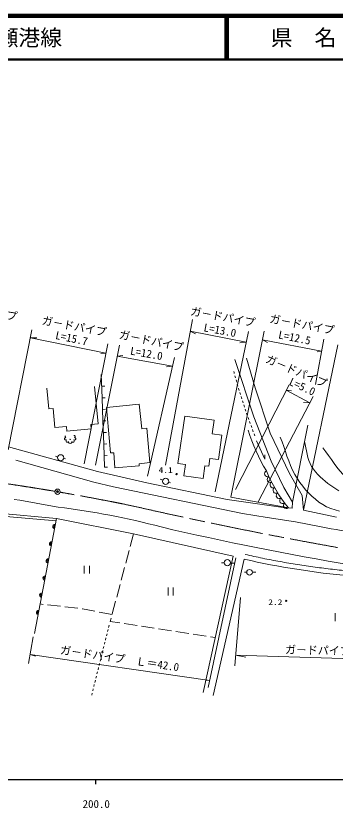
# Model space of a CAD drawing. Units: millimetres, scale not verified. Extents: x 40000 to 680000, y 20000 to 380000.
# Drawn here: x 249751 to 322858, y 198499 to 380000 of the extents above; entities that cross this region are included whole.
import ezdxf
from ezdxf.enums import TextEntityAlignment as Align

# ---------------------------------------------------------------- set-up
doc = ezdxf.new("R2010")
doc.units = ezdxf.units.MM
doc.header["$LTSCALE"] = 1000
doc.header["$PDMODE"] = 32
doc.header["$PDSIZE"] = 500
doc.linetypes.add('CHAIN', pattern=[18.5, 12, -1.5, 3.5, -1.5])
for name, color, linetype, lineweight in [('M-BGD', 7, 'Continuous', 13), ('M-BMK', 2, 'CHAIN', 13), ('M-TTL', 2, 'Continuous', 140), ('M-TTL-BAND', 7, 'Continuous', 25), ('M-TTL-LINE', 7, 'Continuous', 50), ('M-TTL-TXT', 7, 'Continuous', 13), ('M-WORK', 1, 'Continuous', 13)]:
    doc.layers.add(name, color=color, linetype=linetype, lineweight=lineweight)
doc.styles.add('ＭＳ ゴシック', font='')
doc.styles.get('ＭＳ ゴシック').set_extended_font_data('MS Gothic')

msp = doc.modelspace()

# ---------------------------------------------------------------- linework, layer by layer
at = {"layer": 'M-BGD'}
msp.add_circle((259295, 270984), 600, dxfattribs=at)
msp.add_point((259295, 270984), dxfattribs=at)
at = {"layer": 'M-BMK'}
for centre, radius, start, end in [((175156, -221976), 500081, 80.38274, 83.86595), ((175156, -221976), 500081, 78.3235, 80.24527), ((496458, 1231184), 988247, 257.13174, 259.9135)]:
    msp.add_arc(centre, radius, start, end, dxfattribs=at)
at = {"layer": 'M-TTL'}
msp.add_line((680000, 380000), (40000, 380000), dxfattribs=at)
at = {"layer": 'M-TTL-BAND'}
for p, q in [((579000, 205000), (58000, 205000)), ((268000, 205000), (268000, 204000))]:
    msp.add_line(p, q, dxfattribs=at)
at = {"layer": 'M-TTL-LINE'}
for p, q in [((297750, 380000), (297750, 370000)), ((298250, 380000), (298250, 370000)), ((40000, 370000), (680000, 370000))]:
    msp.add_line(p, q, dxfattribs=at)
at = {"layer": 'M-WORK'}
for p, q in [((290186, 310467), (283997, 277048)), ((253447, 308075), (247996, 280582)), ((289689, 307785), (290890, 307121)), ((302484, 305218), (289689, 307785)), ((303000, 307700), (295355, 270932)), ((306616, 307746), (298957, 269769)), ((253079, 306215), (254543, 306204)), ((253079, 306215), (270388, 302724)), ((302484, 305218), (301054, 305115)), ((306220, 305783), (307378, 305197)), ((319751, 303157), (306220, 305783)), ((320259, 305911), (318344, 295539)), ((270815, 304882), (265364, 277389)), ((273463, 304570), (268012, 277077)), ((315592, 266769), (323461, 304647)), ((319751, 303157), (318704, 303068)), ((270388, 302724), (269191, 302623)), ((272961, 302037), (274239, 302182)), ((272961, 302037), (285631, 299780)), ((286080, 301766), (279928, 274585)), ((304510, 294766), (302541, 301582)), ((285631, 299780), (284249, 299629)), ((299865, 301279), (304257, 288152)), ((269319, 297802), (269502, 292500)), ((256875, 294719), (257317, 289973)), ((267790, 295095), (268587, 286531)), ((269410, 295151), (270110, 295175)), ((312320, 295505), (300051, 271515)), ((307993, 284416), (304510, 294766)), ((311666, 294227), (317046, 291330)), ((311666, 294227), (312866, 294122)), ((269502, 292500), (270201, 292524)), ((269502, 292500), (269685, 287198)), ((305257, 268675), (317817, 292811)), ((278009, 291048), (270480, 290317)), ((278568, 285413), (278009, 291048)), ((317046, 291330), (315596, 291428)), ((258289, 290063), (257317, 289973)), ((258289, 290063), (258693, 285714)), ((269593, 289849), (270293, 289873)), ((270480, 290317), (271384, 279907)), ((269685, 287198), (270384, 287222)), ((269685, 287198), (269867, 281896)), ((288421, 288311), (286855, 277435)), ((288421, 288311), (295150, 287397)), ((294725, 284271), (295150, 287397)), ((304257, 288152), (308195, 278003)), ((261344, 285961), (258693, 285714)), ((261344, 285961), (261447, 284854)), ((266996, 285370), (261447, 284854)), ((268587, 286531), (266902, 286375)), ((266902, 286375), (266996, 285370)), ((279772, 285542), (278568, 285413)), ((280461, 277670), (279772, 285542)), ((316589, 286204), (313093, 268612)), ((269776, 284547), (270476, 284571)), ((294725, 284271), (296942, 283970)), ((296176, 278338), (296942, 283970)), ((312386, 275125), (307993, 284416)), ((269867, 281896), (270567, 281920)), ((269867, 281896), (270050, 276594)), ((268410, 275630), (248062, 281285)), ((271384, 279907), (272158, 279907)), ((272158, 279907), (272416, 276422)), ((249751, 278221), (267618, 273176)), ((259317, 278924), (258861, 279109)), ((261095, 278493), (260687, 278565)), ((269959, 279245), (270658, 279269)), ((293905, 276812), (294150, 278613)), ((294150, 278613), (296176, 278338)), ((308195, 278003), (311124, 271945)), ((270050, 276594), (270750, 276618)), ((272416, 276422), (278009, 276895)), ((278009, 277412), (280461, 277670)), ((278009, 276895), (278009, 277412)), ((286855, 277435), (288556, 277204)), ((288204, 274615), (288556, 277204)), ((292635, 274013), (293031, 276931)), ((293031, 276931), (293905, 276812)), ((279719, 273005), (268410, 275630)), ((286447, 275139), (286659, 274927)), ((286447, 274927), (286659, 275139)), ((288204, 274615), (292635, 274013)), ((315314, 270127), (312386, 275125)), ((267618, 273176), (272137, 272073)), ((298148, 269218), (279719, 273005)), ((283407, 273600), (282797, 273893)), ((285197, 272998), (284737, 273114)), ((272137, 272073), (301618, 266029)), ((311124, 271945), (313093, 268612)), ((311528, 267300), (298148, 269218)), ((312153, 267264), (298957, 269769)), ((315592, 266769), (315314, 270127)), ((312992, 267199), (311528, 267300)), ((313093, 268612), (312992, 267199)), ((240895, 265891), (258984, 264284)), ((240949, 266488), (259037, 264882)), ((301618, 266029), (307293, 265083)), ((307293, 265083), (313757, 264085)), ((323140, 265128), (315592, 266769)), ((254029, 238488), (259037, 264882)), ((313757, 264085), (319643, 262929)), ((276691, 261351), (275922, 258451)), ((275666, 257485), (274898, 254585)), ((300104, 255863), (293799, 226114)), ((302045, 255536), (294907, 224270)), ((296817, 254710), (297455, 254710)), ((298862, 254624), (299826, 254624)), ((265419, 254032), (265419, 252219)), ((266593, 254032), (266593, 252219)), ((274642, 253618), (273873, 250718)), ((302110, 252535), (302619, 252535)), ((303907, 252535), (304663, 252535)), ((273617, 249752), (272848, 246852)), ((284627, 249052), (284627, 247239)), ((285801, 249052), (285801, 247239)), ((255972, 245188), (255235, 245272)), ((259947, 244738), (256966, 245076)), ((272592, 245885), (271824, 242985)), ((299885, 231134), (301158, 246726)), ((311567, 246090), (311779, 245878)), ((311567, 245878), (311779, 246090)), ((263921, 244287), (260940, 244625)), ((264983, 244166), (264915, 244174)), ((267862, 243612), (264983, 244166)), ((271789, 242856), (268844, 243423)), ((271568, 242019), (271364, 241252)), ((322840, 243158), (322840, 241344)), ((271113, 240398), (270992, 239913)), ((271364, 241252), (273546, 240918)), ((274535, 240767), (277500, 240313)), ((278489, 240162), (281454, 239708)), ((270628, 238457), (270507, 237972)), ((270871, 239428), (270749, 238943)), ((282442, 239557), (285408, 239103)), ((286396, 238952), (289362, 238498)), ((290350, 238346), (293316, 237893)), ((253728, 237743), (252654, 231671)), ((270143, 236517), (270022, 236032)), ((270386, 237487), (270264, 237002)), ((294304, 237741), (295395, 237574)), ((269658, 234577), (269537, 234092)), ((269901, 235547), (269779, 235062)), ((253017, 233721), (254263, 233318)), ((294144, 227739), (253017, 233721)), ((269173, 232637), (269052, 232152)), ((269415, 233607), (269294, 233122)), ((300080, 233521), (302391, 233123)), ((348489, 232089), (300080, 233521)), ((268688, 230696), (268567, 230211)), ((268930, 231667), (268809, 231181)), ((268203, 228756), (268082, 228271)), ((268445, 229726), (268324, 229241)), ((267960, 227786), (267839, 227301)), ((294144, 227739), (293196, 227799)), ((267475, 225846), (267354, 225361)), ((267718, 226816), (267596, 226331)), ((267233, 224876), (267111, 224390))]:
    msp.add_line(p, q, dxfattribs=at)
for points in [[(323831, 266550), (322832, 266827), (321855, 267155), (320911, 267552), (320010, 268041), (319148, 268617), (318325, 269252), (317541, 269941), (316796, 270676), (316090, 271451), (315423, 272260), (314794, 273095), (314204, 273951), (313614, 274927), (313097, 275942), (312637, 276987), (312220, 278055), (311833, 279138), (311459, 280229), (311086, 281319), (310698, 282403), (310281, 283470)], [(304863, 282672), (306759, 278474), (306759, 279452)], [(315825, 282529), (316009, 281802), (316164, 281062), (316309, 280318), (316459, 279577), (316631, 278844), (316842, 278129), (317109, 277437), (317447, 276776), (317868, 276130), (318343, 275522), (318862, 274948), (319417, 274402), (320001, 273882), (320605, 273383), (321221, 272902), (321840, 272434), (322751, 271800), (323695, 271217)], [(330413, 271150), (329784, 271522), (329143, 271878), (328498, 272227), (327855, 272580), (327222, 272945), (326605, 273333), (326012, 273752), (325449, 274213), (324671, 274964), (323948, 275767), (323269, 276611), (322619, 277483), (321986, 278371), (321358, 279264), (320720, 280148), (320062, 281012)], [(292619, 224972), (299503, 256226), (276691, 261351), (259037, 264882)]]:
    msp.add_lwpolyline(points, dxfattribs=at)
for centre, radius in [((262187, 282963), 40), ((260007, 278766), 708), ((286553, 275033), 150), ((284071, 273354), 708), ((298163, 254739), 708), ((303263, 252535), 644), ((311673, 245984), 150)]:
    msp.add_circle(centre, radius, dxfattribs=at)
for centre, radius, start, end in [((444771, 338006), 150404, 195.21887, 195.40935), ((444771, 338006), 150404, 195.59982, 195.79029), ((444771, 338006), 150404, 195.98076, 196.17123), ((444771, 338006), 150404, 196.36171, 196.55218), ((444771, 338006), 150404, 196.74265, 196.93312), ((444771, 338006), 150404, 197.1236, 197.31407), ((444771, 338006), 150404, 197.50454, 197.69501), ((444771, 338006), 150404, 197.88548, 198.07596), ((444771, 338006), 150404, 198.26643, 198.4569), ((444771, 338006), 150404, 198.64737, 198.83785), ((444771, 338006), 150404, 199.02832, 199.21879), ((444771, 338006), 150404, 199.40926, 199.59974), ((444771, 338006), 150404, 199.79021, 199.98068), ((341448, 296701), 40203, 196.75672, 211.40735), ((444771, 338006), 150404, 200.17115, 200.36162), ((444771, 338006), 150404, 200.5521, 200.74257), ((261186, 283101), 297, 88.13007, 304.99998), ((261282, 283634), 252, 139.2106, 249.99998), ((263090, 283634), 252, 290.00002, 109.99994), ((263186, 283101), 297, 234.99999, 91.86988), ((444771, 338006), 150404, 200.93304, 201.12351), ((261527, 282615), 297, 124.99995, 341.86988), ((262186, 282397), 398, 161.56501, 18.43494), ((262846, 282615), 297, 198.13008, 54.99995), ((307416, 275102), 707, 113.98492, 292.89351), ((338579, 288613), 33973, 202.24734, 218.93347), ((308005, 273817), 707, 116.36865, 295.27724), ((308647, 272558), 707, 118.75238, 297.66097), ((309340, 271327), 707, 121.13611, 300.0447), ((310085, 270126), 707, 123.51985, 302.42844), ((36416, -971932), 1259303, 79.79995, 80.26334), ((310878, 268957), 707, 125.90358, 304.81217), ((238791, 97447), 171269, 75.03778, 83.08164), ((311720, 267822), 707, 128.28731, 307.1959), ((258677, 262984), 500, 79.25567, 259.25567), ((258677, 262984), 250, 79.25567, 259.25567), ((447684, 971634), 727604, 256.91924, 260.43025), ((335809, 340737), 79470, 258.26251, 271.64306), ((257931, 259054), 500, 79.25567, 259.25567), ((257931, 259054), 250, 79.25567, 259.25567), ((342455, 432691), 180606, 257.15027, 258.4371), ((257185, 255124), 500, 79.25567, 259.25567), ((257185, 255124), 250, 79.25567, 259.25567), ((342455, 432691), 181706, 257.15027, 264.87123), ((342455, 432691), 180606, 258.4371, 259.72392), ((342455, 432691), 180606, 259.72392, 261.01075), ((342455, 432691), 180606, 261.01075, 262.29758), ((342455, 432691), 180606, 262.29758, 263.58441), ((342455, 432691), 180606, 263.58441, 264.87123), ((256440, 251194), 500, 79.25567, 259.25567), ((256440, 251194), 250, 79.25567, 259.25567), ((255694, 247264), 500, 79.25567, 259.25567), ((255694, 247264), 250, 79.25567, 259.25567), ((254948, 243334), 500, 79.25567, 259.25567), ((254948, 243334), 250, 79.25567, 259.25567)]:
    msp.add_arc(centre, radius, start, end, dxfattribs=at)

# ---------------------------------------------------------------- texts
at = {"layer": 'M-TTL-BAND', "style": 'ＭＳ ゴシック'}
msp.add_text('200.0', height=1833, dxfattribs=at).set_placement((268156, 199445), align=Align.MIDDLE_CENTER)
at = {"layer": 'M-TTL-TXT', "style": 'ＭＳ ゴシック'}
msp.add_text('路 線 名      一般県道野波瀬港線', height=3666, dxfattribs=at).set_placement((180380, 375000), align=Align.MIDDLE_LEFT)
msp.add_text('県\u3000名', height=3666, dxfattribs=at).set_placement((315625, 375000), align=Align.MIDDLE_CENTER)
at = {"layer": 'M-WORK', "style": 'ＭＳ ゴシック'}
for s, rotation, p in [('ガ－ドパイプ', 351.043, (242649, 312267)), ('ガ－ドパイプ', 349.563, (297157, 311029)), ('ガ－ドパイプ', 349.408, (263117, 308892)), ('ガ－ドパイプ', 349.442, (315262, 309298)), ('L=13.0', 349.644, (296492, 307977)), ('L=15.7', 348.079, (262530, 306134)), ('ガ－ドパイプ', 348.503, (280783, 305547)), ('L=12.5', 348.69, (313580, 306285)), ('L=12.0', 349.891, (279667, 302671)), ('ガ－ドパイプ', 336.801, (314010, 298587)), ('L=5.0', 335.386, (315341, 295066)), ('ガ－ドパイプ\u3000Ｌ＝42.0', 351.556, (273510, 232768)), ('ガ－ドパイプ\u3000Ｌ＝47.0', 358.539, (325134, 234494))]:
    msp.add_text(s, height=1833, rotation=rotation, dxfattribs=at).set_placement(p, align=Align.MIDDLE_CENTER)
at = {"layer": 'M-WORK', "style": 'ＭＳ ゴシック', "width": 1.2}
for s, p in [('4.1', (284050, 275951)), ('2.2', (309161, 245678))]:
    msp.add_text(s, height=1320, dxfattribs=at).set_placement(p, align=Align.MIDDLE_CENTER)

doc.saveas('drawing.dxf')
